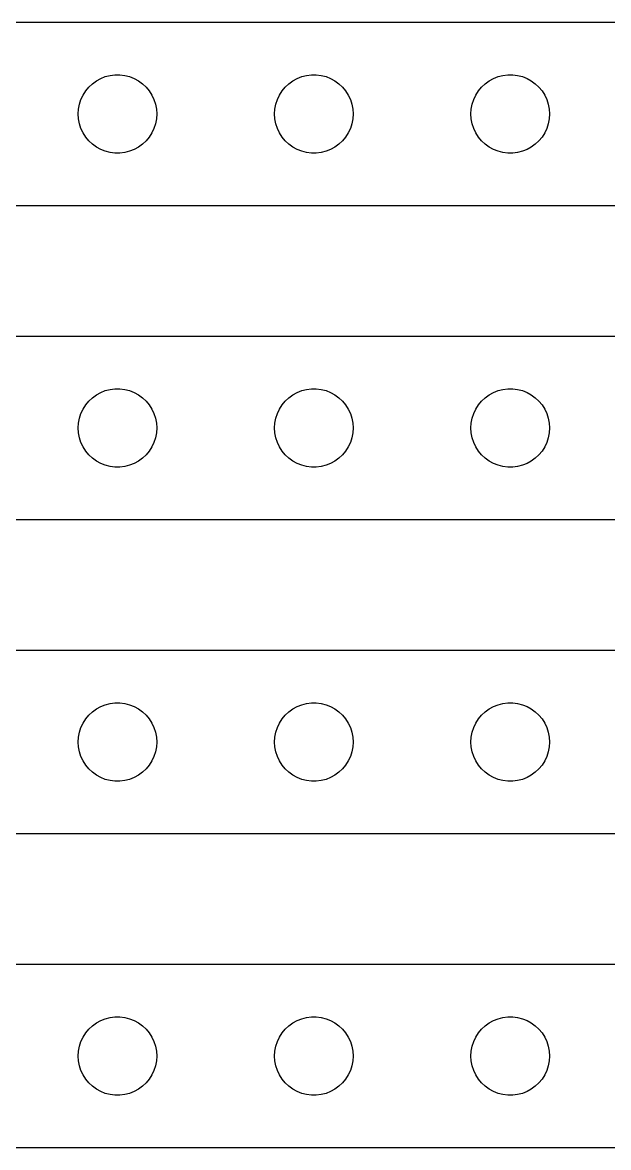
# Model space of a CAD drawing. Header units: metres. Extents: x -90 to 90, y 65 to 151.
# Drawn here: x -44.8 to 0, y 65 to 151 of the extents above; entities that cross this region are included whole.
import ezdxf

# ---------------------------------------------------------------- set-up
doc = ezdxf.new("R2010")
doc.units = ezdxf.units.M

msp = doc.modelspace()

# ---------------------------------------------------------------- linework, layer by layer
for p, q in [((84.8139, 150.99), (-84.8139, 150.99)), ((-39.6869, 146.054), (-39.4123, 146.312)), ((-39.4123, 146.312), (-39.1075, 146.533)), ((-39.1075, 146.533), (-38.7773, 146.714)), ((-38.7773, 146.714), (-38.427, 146.853)), ((-38.427, 146.853), (-38.0621, 146.947)), ((-38.0621, 146.947), (-37.6884, 146.994)), ((-37.6884, 146.994), (-37.3116, 146.994)), ((-37.3116, 146.994), (-36.9379, 146.947)), ((-36.9379, 146.947), (-36.5729, 146.853)), ((-36.5729, 146.853), (-36.2227, 146.714)), ((-36.2227, 146.714), (-35.8925, 146.533)), ((-35.8925, 146.533), (-35.5877, 146.312)), ((-35.5877, 146.312), (-35.3131, 146.054)), ((-24.6869, 146.054), (-24.4123, 146.312)), ((-24.4123, 146.312), (-24.1075, 146.533)), ((-24.1075, 146.533), (-23.7773, 146.714)), ((-23.7773, 146.714), (-23.427, 146.853)), ((-23.427, 146.853), (-23.0621, 146.947)), ((-23.0621, 146.947), (-22.6884, 146.994)), ((-22.6884, 146.994), (-22.3116, 146.994)), ((-22.3116, 146.994), (-21.9379, 146.947)), ((-21.9379, 146.947), (-21.5729, 146.853)), ((-21.5729, 146.853), (-21.2227, 146.714)), ((-21.2227, 146.714), (-20.8925, 146.533)), ((-20.8925, 146.533), (-20.5877, 146.312)), ((-20.5877, 146.312), (-20.3131, 146.054)), ((-9.6869, 146.054), (-9.41226, 146.312)), ((-9.41226, 146.312), (-9.10747, 146.533)), ((-9.10747, 146.533), (-8.77733, 146.714)), ((-8.77733, 146.714), (-8.42705, 146.853)), ((-8.42705, 146.853), (-8.06213, 146.947)), ((-8.06213, 146.947), (-7.68837, 146.994)), ((-7.68837, 146.994), (-7.31161, 146.994)), ((-7.31161, 146.994), (-6.93785, 146.947)), ((-6.93785, 146.947), (-6.57294, 146.853)), ((-6.57294, 146.853), (-6.22266, 146.714)), ((-6.22266, 146.714), (-5.89252, 146.533)), ((-5.89252, 146.533), (-5.58772, 146.312)), ((-5.58772, 146.312), (-5.31308, 146.054)), ((-40.2893, 145.104), (-40.1289, 145.445)), ((-40.1289, 145.445), (-39.927, 145.763)), ((-39.927, 145.763), (-39.6869, 146.054)), ((-35.3131, 146.054), (-35.0729, 145.763)), ((-35.0729, 145.763), (-34.8711, 145.445)), ((-34.8711, 145.445), (-34.7107, 145.104)), ((-25.2893, 145.104), (-25.1289, 145.445)), ((-25.1289, 145.445), (-24.927, 145.763)), ((-24.927, 145.763), (-24.6869, 146.054)), ((-20.3131, 146.054), (-20.0729, 145.763)), ((-20.0729, 145.763), (-19.8711, 145.445)), ((-19.8711, 145.445), (-19.7107, 145.104)), ((-10.2893, 145.104), (-10.1289, 145.445)), ((-10.1289, 145.445), (-9.92705, 145.763)), ((-9.92705, 145.763), (-9.6869, 146.054)), ((-5.31308, 146.054), (-5.07294, 145.763)), ((-5.07294, 145.763), (-4.87108, 145.445)), ((-4.87108, 145.445), (-4.71066, 145.104)), ((-40.4763, 144.376), (-40.4057, 144.746)), ((-40.4057, 144.746), (-40.2893, 145.104)), ((-34.7107, 145.104), (-34.5942, 144.746)), ((-34.5942, 144.746), (-34.5237, 144.376)), ((-25.4763, 144.376), (-25.4057, 144.746)), ((-25.4057, 144.746), (-25.2893, 145.104)), ((-19.7107, 145.104), (-19.5942, 144.746)), ((-19.5942, 144.746), (-19.5237, 144.376)), ((-10.4763, 144.376), (-10.4057, 144.746)), ((-10.4057, 144.746), (-10.2893, 145.104)), ((-4.71066, 145.104), (-4.59424, 144.746)), ((-4.59424, 144.746), (-4.52365, 144.376)), ((-40.5, 144), (-40.4763, 144.376)), ((-40.4763, 143.624), (-40.5, 144)), ((-40.4057, 143.254), (-40.4763, 143.624)), ((-34.5237, 143.624), (-34.5942, 143.254)), ((-34.5237, 144.376), (-34.5, 144)), ((-34.5, 144), (-34.5237, 143.624)), ((-25.5, 144), (-25.4763, 144.376)), ((-25.4763, 143.624), (-25.5, 144)), ((-25.4057, 143.254), (-25.4763, 143.624)), ((-19.5237, 143.624), (-19.5942, 143.254)), ((-19.5237, 144.376), (-19.5, 144)), ((-19.5, 144), (-19.5237, 143.624)), ((-10.5, 144), (-10.4763, 144.376)), ((-10.4763, 143.624), (-10.5, 144)), ((-10.4057, 143.254), (-10.4763, 143.624)), ((-4.52365, 143.624), (-4.59424, 143.254)), ((-4.52365, 144.376), (-4.5, 144)), ((-4.5, 144), (-4.52365, 143.624)), ((-40.2893, 142.896), (-40.4057, 143.254)), ((-40.1289, 142.555), (-40.2893, 142.896)), ((-34.7107, 142.896), (-34.8711, 142.555)), ((-34.5942, 143.254), (-34.7107, 142.896)), ((-25.2893, 142.896), (-25.4057, 143.254)), ((-25.1289, 142.555), (-25.2893, 142.896)), ((-19.7107, 142.896), (-19.8711, 142.555)), ((-19.5942, 143.254), (-19.7107, 142.896)), ((-10.2893, 142.896), (-10.4057, 143.254)), ((-10.1289, 142.555), (-10.2893, 142.896)), ((-4.71066, 142.896), (-4.87108, 142.555)), ((-4.59424, 143.254), (-4.71066, 142.896)), ((-39.927, 142.237), (-40.1289, 142.555)), ((-39.6869, 141.946), (-39.927, 142.237)), ((-39.4123, 141.688), (-39.6869, 141.946)), ((-35.3131, 141.946), (-35.5877, 141.688)), ((-35.0729, 142.237), (-35.3131, 141.946)), ((-34.8711, 142.555), (-35.0729, 142.237)), ((-24.927, 142.237), (-25.1289, 142.555)), ((-24.6869, 141.946), (-24.927, 142.237)), ((-24.4123, 141.688), (-24.6869, 141.946)), ((-20.3131, 141.946), (-20.5877, 141.688)), ((-20.0729, 142.237), (-20.3131, 141.946)), ((-19.8711, 142.555), (-20.0729, 142.237)), ((-9.92705, 142.237), (-10.1289, 142.555)), ((-9.6869, 141.946), (-9.92705, 142.237)), ((-9.41226, 141.688), (-9.6869, 141.946)), ((-5.31308, 141.946), (-5.58772, 141.688)), ((-5.07294, 142.237), (-5.31308, 141.946)), ((-4.87108, 142.555), (-5.07294, 142.237)), ((-39.1075, 141.467), (-39.4123, 141.688)), ((-38.7773, 141.286), (-39.1075, 141.467)), ((-38.427, 141.147), (-38.7773, 141.286)), ((-38.0621, 141.053), (-38.427, 141.147)), ((-37.6884, 141.006), (-38.0621, 141.053)), ((-36.9379, 141.053), (-37.3116, 141.006)), ((-36.5729, 141.147), (-36.9379, 141.053)), ((-36.2227, 141.286), (-36.5729, 141.147)), ((-35.8925, 141.467), (-36.2227, 141.286)), ((-35.5877, 141.688), (-35.8925, 141.467)), ((-24.1075, 141.467), (-24.4123, 141.688)), ((-23.7773, 141.286), (-24.1075, 141.467)), ((-23.427, 141.147), (-23.7773, 141.286)), ((-23.0621, 141.053), (-23.427, 141.147)), ((-22.6884, 141.006), (-23.0621, 141.053)), ((-21.9379, 141.053), (-22.3116, 141.006)), ((-21.5729, 141.147), (-21.9379, 141.053)), ((-21.2227, 141.286), (-21.5729, 141.147)), ((-20.8925, 141.467), (-21.2227, 141.286)), ((-20.5877, 141.688), (-20.8925, 141.467)), ((-9.10747, 141.467), (-9.41226, 141.688)), ((-8.77733, 141.286), (-9.10747, 141.467)), ((-8.42705, 141.147), (-8.77733, 141.286)), ((-8.06213, 141.053), (-8.42705, 141.147)), ((-7.68837, 141.006), (-8.06213, 141.053)), ((-6.93785, 141.053), (-7.31161, 141.006)), ((-6.57294, 141.147), (-6.93785, 141.053)), ((-6.22266, 141.286), (-6.57294, 141.147)), ((-5.89252, 141.467), (-6.22266, 141.286)), ((-5.58772, 141.688), (-5.89252, 141.467)), ((-37.3116, 141.006), (-37.6884, 141.006)), ((-22.3116, 141.006), (-22.6884, 141.006)), ((-7.31161, 141.006), (-7.68837, 141.006)), ((-84.8139, 137.01), (84.8139, 137.01)), ((84.8139, 126.99), (-84.8139, 126.99)), ((-38.0621, 122.947), (-37.6884, 122.994)), ((-37.6884, 122.994), (-37.3116, 122.994)), ((-37.3116, 122.994), (-36.9379, 122.947)), ((-23.0621, 122.947), (-22.6884, 122.994)), ((-22.6884, 122.994), (-22.3116, 122.994)), ((-22.3116, 122.994), (-21.9379, 122.947)), ((-8.06213, 122.947), (-7.68837, 122.994)), ((-7.68837, 122.994), (-7.31161, 122.994)), ((-7.31161, 122.994), (-6.93785, 122.947)), ((-39.6869, 122.054), (-39.4123, 122.312)), ((-39.4123, 122.312), (-39.1075, 122.533)), ((-39.1075, 122.533), (-38.7773, 122.714)), ((-38.7773, 122.714), (-38.427, 122.853)), ((-38.427, 122.853), (-38.0621, 122.947)), ((-36.9379, 122.947), (-36.5729, 122.853)), ((-36.5729, 122.853), (-36.2227, 122.714)), ((-36.2227, 122.714), (-35.8925, 122.533)), ((-35.8925, 122.533), (-35.5877, 122.312)), ((-35.5877, 122.312), (-35.3131, 122.054)), ((-24.6869, 122.054), (-24.4123, 122.312)), ((-24.4123, 122.312), (-24.1075, 122.533)), ((-24.1075, 122.533), (-23.7773, 122.714)), ((-23.7773, 122.714), (-23.427, 122.853)), ((-23.427, 122.853), (-23.0621, 122.947)), ((-21.9379, 122.947), (-21.5729, 122.853)), ((-21.5729, 122.853), (-21.2227, 122.714)), ((-21.2227, 122.714), (-20.8925, 122.533)), ((-20.8925, 122.533), (-20.5877, 122.312)), ((-20.5877, 122.312), (-20.3131, 122.054)), ((-9.6869, 122.054), (-9.41226, 122.312)), ((-9.41226, 122.312), (-9.10747, 122.533)), ((-9.10747, 122.533), (-8.77733, 122.714)), ((-8.77733, 122.714), (-8.42705, 122.853)), ((-8.42705, 122.853), (-8.06213, 122.947)), ((-6.93785, 122.947), (-6.57294, 122.853)), ((-6.57294, 122.853), (-6.22266, 122.714)), ((-6.22266, 122.714), (-5.89252, 122.533)), ((-5.89252, 122.533), (-5.58772, 122.312)), ((-5.58772, 122.312), (-5.31308, 122.054)), ((-40.2893, 121.104), (-40.1289, 121.445)), ((-40.1289, 121.445), (-39.927, 121.763)), ((-39.927, 121.763), (-39.6869, 122.054)), ((-35.3131, 122.054), (-35.0729, 121.763)), ((-35.0729, 121.763), (-34.8711, 121.445)), ((-34.8711, 121.445), (-34.7107, 121.104)), ((-25.2893, 121.104), (-25.1289, 121.445)), ((-25.1289, 121.445), (-24.927, 121.763)), ((-24.927, 121.763), (-24.6869, 122.054)), ((-20.3131, 122.054), (-20.0729, 121.763)), ((-20.0729, 121.763), (-19.8711, 121.445)), ((-19.8711, 121.445), (-19.7107, 121.104)), ((-10.2893, 121.104), (-10.1289, 121.445)), ((-10.1289, 121.445), (-9.92705, 121.763)), ((-9.92705, 121.763), (-9.6869, 122.054)), ((-5.31308, 122.054), (-5.07294, 121.763)), ((-5.07294, 121.763), (-4.87108, 121.445)), ((-4.87108, 121.445), (-4.71066, 121.104)), ((-40.5, 120), (-40.4763, 120.376)), ((-40.4763, 120.376), (-40.4057, 120.746)), ((-40.4057, 120.746), (-40.2893, 121.104)), ((-34.7107, 121.104), (-34.5942, 120.746)), ((-34.5942, 120.746), (-34.5237, 120.376)), ((-34.5237, 120.376), (-34.5, 120)), ((-25.5, 120), (-25.4763, 120.376)), ((-25.4763, 120.376), (-25.4057, 120.746)), ((-25.4057, 120.746), (-25.2893, 121.104)), ((-19.7107, 121.104), (-19.5942, 120.746)), ((-19.5942, 120.746), (-19.5237, 120.376)), ((-19.5237, 120.376), (-19.5, 120)), ((-10.5, 120), (-10.4763, 120.376)), ((-10.4763, 120.376), (-10.4057, 120.746)), ((-10.4057, 120.746), (-10.2893, 121.104)), ((-4.71066, 121.104), (-4.59424, 120.746)), ((-4.59424, 120.746), (-4.52365, 120.376)), ((-4.52365, 120.376), (-4.5, 120)), ((-40.4763, 119.624), (-40.5, 120)), ((-40.4057, 119.254), (-40.4763, 119.624)), ((-34.5237, 119.624), (-34.5942, 119.254)), ((-34.5, 120), (-34.5237, 119.624)), ((-25.4763, 119.624), (-25.5, 120)), ((-25.4057, 119.254), (-25.4763, 119.624)), ((-19.5237, 119.624), (-19.5942, 119.254)), ((-19.5, 120), (-19.5237, 119.624)), ((-10.4763, 119.624), (-10.5, 120)), ((-10.4057, 119.254), (-10.4763, 119.624)), ((-4.52365, 119.624), (-4.59424, 119.254)), ((-4.5, 120), (-4.52365, 119.624)), ((-40.2893, 118.896), (-40.4057, 119.254)), ((-40.1289, 118.555), (-40.2893, 118.896)), ((-34.7107, 118.896), (-34.8711, 118.555)), ((-34.5942, 119.254), (-34.7107, 118.896)), ((-25.2893, 118.896), (-25.4057, 119.254)), ((-25.1289, 118.555), (-25.2893, 118.896)), ((-19.7107, 118.896), (-19.8711, 118.555)), ((-19.5942, 119.254), (-19.7107, 118.896)), ((-10.2893, 118.896), (-10.4057, 119.254)), ((-10.1289, 118.555), (-10.2893, 118.896)), ((-4.71066, 118.896), (-4.87108, 118.555)), ((-4.59424, 119.254), (-4.71066, 118.896)), ((-39.927, 118.237), (-40.1289, 118.555)), ((-39.6869, 117.946), (-39.927, 118.237)), ((-39.4123, 117.688), (-39.6869, 117.946)), ((-35.3131, 117.946), (-35.5877, 117.688)), ((-35.0729, 118.237), (-35.3131, 117.946)), ((-34.8711, 118.555), (-35.0729, 118.237)), ((-24.927, 118.237), (-25.1289, 118.555)), ((-24.6869, 117.946), (-24.927, 118.237)), ((-24.4123, 117.688), (-24.6869, 117.946)), ((-20.3131, 117.946), (-20.5877, 117.688)), ((-20.0729, 118.237), (-20.3131, 117.946)), ((-19.8711, 118.555), (-20.0729, 118.237)), ((-9.92705, 118.237), (-10.1289, 118.555)), ((-9.6869, 117.946), (-9.92705, 118.237)), ((-9.41226, 117.688), (-9.6869, 117.946)), ((-5.31308, 117.946), (-5.58772, 117.688)), ((-5.07294, 118.237), (-5.31308, 117.946)), ((-4.87108, 118.555), (-5.07294, 118.237)), ((-39.1075, 117.467), (-39.4123, 117.688)), ((-38.7773, 117.286), (-39.1075, 117.467)), ((-38.427, 117.147), (-38.7773, 117.286)), ((-38.0621, 117.053), (-38.427, 117.147)), ((-37.6884, 117.006), (-38.0621, 117.053)), ((-37.3116, 117.006), (-37.6884, 117.006)), ((-36.9379, 117.053), (-37.3116, 117.006)), ((-36.5729, 117.147), (-36.9379, 117.053)), ((-36.2227, 117.286), (-36.5729, 117.147)), ((-35.8925, 117.467), (-36.2227, 117.286)), ((-35.5877, 117.688), (-35.8925, 117.467)), ((-24.1075, 117.467), (-24.4123, 117.688)), ((-23.7773, 117.286), (-24.1075, 117.467)), ((-23.427, 117.147), (-23.7773, 117.286)), ((-23.0621, 117.053), (-23.427, 117.147)), ((-22.6884, 117.006), (-23.0621, 117.053)), ((-22.3116, 117.006), (-22.6884, 117.006)), ((-21.9379, 117.053), (-22.3116, 117.006)), ((-21.5729, 117.147), (-21.9379, 117.053)), ((-21.2227, 117.286), (-21.5729, 117.147)), ((-20.8925, 117.467), (-21.2227, 117.286)), ((-20.5877, 117.688), (-20.8925, 117.467)), ((-9.10747, 117.467), (-9.41226, 117.688)), ((-8.77733, 117.286), (-9.10747, 117.467)), ((-8.42705, 117.147), (-8.77733, 117.286)), ((-8.06213, 117.053), (-8.42705, 117.147)), ((-7.68837, 117.006), (-8.06213, 117.053)), ((-7.31161, 117.006), (-7.68837, 117.006)), ((-6.93785, 117.053), (-7.31161, 117.006)), ((-6.57294, 117.147), (-6.93785, 117.053)), ((-6.22266, 117.286), (-6.57294, 117.147)), ((-5.89252, 117.467), (-6.22266, 117.286)), ((-5.58772, 117.688), (-5.89252, 117.467)), ((-84.8139, 113.01), (84.8139, 113.01)), ((84.8139, 102.99), (-84.8139, 102.99)), ((-38.427, 98.8532), (-38.0621, 98.9469)), ((-38.0621, 98.9469), (-37.6884, 98.9941)), ((-37.6884, 98.9941), (-37.3116, 98.9941)), ((-37.3116, 98.9941), (-36.9379, 98.9469)), ((-36.9379, 98.9469), (-36.5729, 98.8532)), ((-23.427, 98.8532), (-23.0621, 98.9469)), ((-23.0621, 98.9469), (-22.6884, 98.9941)), ((-22.6884, 98.9941), (-22.3116, 98.9941)), ((-22.3116, 98.9941), (-21.9379, 98.9469)), ((-21.9379, 98.9469), (-21.5729, 98.8532)), ((-8.42705, 98.8532), (-8.06213, 98.9469)), ((-8.06213, 98.9469), (-7.68837, 98.9941)), ((-7.68837, 98.9941), (-7.31161, 98.9941)), ((-7.31161, 98.9941), (-6.93785, 98.9469)), ((-6.93785, 98.9469), (-6.57294, 98.8532)), ((-39.927, 97.7634), (-39.6869, 98.0536)), ((-39.6869, 98.0536), (-39.4123, 98.3115)), ((-39.4123, 98.3115), (-39.1075, 98.533)), ((-39.1075, 98.533), (-38.7773, 98.7145)), ((-38.7773, 98.7145), (-38.427, 98.8532)), ((-36.5729, 98.8532), (-36.2227, 98.7145)), ((-36.2227, 98.7145), (-35.8925, 98.533)), ((-35.8925, 98.533), (-35.5877, 98.3115)), ((-35.5877, 98.3115), (-35.3131, 98.0536)), ((-35.3131, 98.0536), (-35.0729, 97.7634)), ((-24.927, 97.7634), (-24.6869, 98.0536)), ((-24.6869, 98.0536), (-24.4123, 98.3115)), ((-24.4123, 98.3115), (-24.1075, 98.533)), ((-24.1075, 98.533), (-23.7773, 98.7145)), ((-23.7773, 98.7145), (-23.427, 98.8532)), ((-21.5729, 98.8532), (-21.2227, 98.7145)), ((-21.2227, 98.7145), (-20.8925, 98.533)), ((-20.8925, 98.533), (-20.5877, 98.3115)), ((-20.5877, 98.3115), (-20.3131, 98.0536)), ((-20.3131, 98.0536), (-20.0729, 97.7634)), ((-9.92705, 97.7634), (-9.6869, 98.0536)), ((-9.6869, 98.0536), (-9.41226, 98.3115)), ((-9.41226, 98.3115), (-9.10747, 98.533)), ((-9.10747, 98.533), (-8.77733, 98.7145)), ((-8.77733, 98.7145), (-8.42705, 98.8532)), ((-6.57294, 98.8532), (-6.22266, 98.7145)), ((-6.22266, 98.7145), (-5.89252, 98.533)), ((-5.89252, 98.533), (-5.58772, 98.3115)), ((-5.58772, 98.3115), (-5.31308, 98.0536)), ((-5.31308, 98.0536), (-5.07294, 97.7634)), ((-40.2893, 97.1044), (-40.1289, 97.4453)), ((-40.1289, 97.4453), (-39.927, 97.7634)), ((-35.0729, 97.7634), (-34.8711, 97.4453)), ((-34.8711, 97.4453), (-34.7107, 97.1044)), ((-25.2893, 97.1044), (-25.1289, 97.4453)), ((-25.1289, 97.4453), (-24.927, 97.7634)), ((-20.0729, 97.7634), (-19.8711, 97.4453)), ((-19.8711, 97.4453), (-19.7107, 97.1044)), ((-10.2893, 97.1044), (-10.1289, 97.4453)), ((-10.1289, 97.4453), (-9.92705, 97.7634)), ((-5.07294, 97.7634), (-4.87108, 97.4453)), ((-4.87108, 97.4453), (-4.71066, 97.1044)), ((-40.5, 96), (-40.4763, 96.376)), ((-40.4763, 96.376), (-40.4057, 96.7461)), ((-40.4057, 96.7461), (-40.2893, 97.1044)), ((-34.7107, 97.1044), (-34.5942, 96.7461)), ((-34.5942, 96.7461), (-34.5237, 96.376)), ((-34.5237, 96.376), (-34.5, 96)), ((-25.5, 96), (-25.4763, 96.376)), ((-25.4763, 96.376), (-25.4057, 96.7461)), ((-25.4057, 96.7461), (-25.2893, 97.1044)), ((-19.7107, 97.1044), (-19.5942, 96.7461)), ((-19.5942, 96.7461), (-19.5237, 96.376)), ((-19.5237, 96.376), (-19.5, 96)), ((-10.5, 96), (-10.4763, 96.376)), ((-10.4763, 96.376), (-10.4057, 96.7461)), ((-10.4057, 96.7461), (-10.2893, 97.1044)), ((-4.71066, 97.1044), (-4.59424, 96.7461)), ((-4.59424, 96.7461), (-4.52365, 96.376)), ((-4.52365, 96.376), (-4.5, 96)), ((-40.4763, 95.624), (-40.5, 96)), ((-40.4057, 95.2539), (-40.4763, 95.624)), ((-34.5237, 95.624), (-34.5942, 95.2539)), ((-34.5, 96), (-34.5237, 95.624)), ((-25.4763, 95.624), (-25.5, 96)), ((-25.4057, 95.2539), (-25.4763, 95.624)), ((-19.5237, 95.624), (-19.5942, 95.2539)), ((-19.5, 96), (-19.5237, 95.624)), ((-10.4763, 95.624), (-10.5, 96)), ((-10.4057, 95.2539), (-10.4763, 95.624)), ((-4.52365, 95.624), (-4.59424, 95.2539)), ((-4.5, 96), (-4.52365, 95.624)), ((-40.2893, 94.8956), (-40.4057, 95.2539)), ((-40.1289, 94.5547), (-40.2893, 94.8956)), ((-34.7107, 94.8956), (-34.8711, 94.5547)), ((-34.5942, 95.2539), (-34.7107, 94.8956)), ((-25.2893, 94.8956), (-25.4057, 95.2539)), ((-25.1289, 94.5547), (-25.2893, 94.8956)), ((-19.7107, 94.8956), (-19.8711, 94.5547)), ((-19.5942, 95.2539), (-19.7107, 94.8956)), ((-10.2893, 94.8956), (-10.4057, 95.2539)), ((-10.1289, 94.5547), (-10.2893, 94.8956)), ((-4.71066, 94.8956), (-4.87108, 94.5547)), ((-4.59424, 95.2539), (-4.71066, 94.8956)), ((-39.927, 94.2366), (-40.1289, 94.5547)), ((-39.6869, 93.9464), (-39.927, 94.2366)), ((-39.4123, 93.6885), (-39.6869, 93.9464)), ((-35.3131, 93.9464), (-35.5877, 93.6885)), ((-35.0729, 94.2366), (-35.3131, 93.9464)), ((-34.8711, 94.5547), (-35.0729, 94.2366)), ((-24.927, 94.2366), (-25.1289, 94.5547)), ((-24.6869, 93.9464), (-24.927, 94.2366)), ((-24.4123, 93.6885), (-24.6869, 93.9464)), ((-20.3131, 93.9464), (-20.5877, 93.6885)), ((-20.0729, 94.2366), (-20.3131, 93.9464)), ((-19.8711, 94.5547), (-20.0729, 94.2366)), ((-9.92705, 94.2366), (-10.1289, 94.5547)), ((-9.6869, 93.9464), (-9.92705, 94.2366)), ((-9.41226, 93.6885), (-9.6869, 93.9464)), ((-5.31308, 93.9464), (-5.58772, 93.6885)), ((-5.07294, 94.2366), (-5.31308, 93.9464)), ((-4.87108, 94.5547), (-5.07294, 94.2366)), ((-39.1075, 93.467), (-39.4123, 93.6885)), ((-38.7773, 93.2855), (-39.1075, 93.467)), ((-38.427, 93.1468), (-38.7773, 93.2855)), ((-38.0621, 93.0531), (-38.427, 93.1468)), ((-37.6884, 93.0059), (-38.0621, 93.0531)), ((-37.3116, 93.0059), (-37.6884, 93.0059)), ((-36.9379, 93.0531), (-37.3116, 93.0059)), ((-36.5729, 93.1468), (-36.9379, 93.0531)), ((-36.2227, 93.2855), (-36.5729, 93.1468)), ((-35.8925, 93.467), (-36.2227, 93.2855)), ((-35.5877, 93.6885), (-35.8925, 93.467)), ((-24.1075, 93.467), (-24.4123, 93.6885)), ((-23.7773, 93.2855), (-24.1075, 93.467)), ((-23.427, 93.1468), (-23.7773, 93.2855)), ((-23.0621, 93.0531), (-23.427, 93.1468)), ((-22.6884, 93.0059), (-23.0621, 93.0531)), ((-22.3116, 93.0059), (-22.6884, 93.0059)), ((-21.9379, 93.0531), (-22.3116, 93.0059)), ((-21.5729, 93.1468), (-21.9379, 93.0531)), ((-21.2227, 93.2855), (-21.5729, 93.1468)), ((-20.8925, 93.467), (-21.2227, 93.2855)), ((-20.5877, 93.6885), (-20.8925, 93.467)), ((-9.10747, 93.467), (-9.41226, 93.6885)), ((-8.77733, 93.2855), (-9.10747, 93.467)), ((-8.42705, 93.1468), (-8.77733, 93.2855)), ((-8.06213, 93.0531), (-8.42705, 93.1468)), ((-7.68837, 93.0059), (-8.06213, 93.0531)), ((-7.31161, 93.0059), (-7.68837, 93.0059)), ((-6.93785, 93.0531), (-7.31161, 93.0059)), ((-6.57294, 93.1468), (-6.93785, 93.0531)), ((-6.22266, 93.2855), (-6.57294, 93.1468)), ((-5.89252, 93.467), (-6.22266, 93.2855)), ((-5.58772, 93.6885), (-5.89252, 93.467)), ((-84.8139, 89.0099), (84.8139, 89.0099)), ((84.8139, 78.9901), (-84.8139, 78.9901)), ((-38.7773, 74.7145), (-38.427, 74.8532)), ((-38.427, 74.8532), (-38.0621, 74.9469)), ((-38.0621, 74.9469), (-37.6884, 74.9941)), ((-37.6884, 74.9941), (-37.3116, 74.9941)), ((-37.3116, 74.9941), (-36.9379, 74.9469)), ((-36.9379, 74.9469), (-36.5729, 74.8532)), ((-36.5729, 74.8532), (-36.2227, 74.7145)), ((-23.7773, 74.7145), (-23.427, 74.8532)), ((-23.427, 74.8532), (-23.0621, 74.9469)), ((-23.0621, 74.9469), (-22.6884, 74.9941)), ((-22.6884, 74.9941), (-22.3116, 74.9941)), ((-22.3116, 74.9941), (-21.9379, 74.9469)), ((-21.9379, 74.9469), (-21.5729, 74.8532)), ((-21.5729, 74.8532), (-21.2227, 74.7145)), ((-8.77733, 74.7145), (-8.42705, 74.8532)), ((-8.42705, 74.8532), (-8.06213, 74.9469)), ((-8.06213, 74.9469), (-7.68837, 74.9941)), ((-7.68837, 74.9941), (-7.31161, 74.9941)), ((-7.31161, 74.9941), (-6.93785, 74.9469)), ((-6.93785, 74.9469), (-6.57294, 74.8532)), ((-6.57294, 74.8532), (-6.22266, 74.7145)), ((-39.927, 73.7634), (-39.6869, 74.0536)), ((-39.6869, 74.0536), (-39.4123, 74.3115)), ((-39.4123, 74.3115), (-39.1075, 74.533)), ((-39.1075, 74.533), (-38.7773, 74.7145)), ((-36.2227, 74.7145), (-35.8925, 74.533)), ((-35.8925, 74.533), (-35.5877, 74.3115)), ((-35.5877, 74.3115), (-35.3131, 74.0536)), ((-35.3131, 74.0536), (-35.0729, 73.7634)), ((-24.927, 73.7634), (-24.6869, 74.0536)), ((-24.6869, 74.0536), (-24.4123, 74.3115)), ((-24.4123, 74.3115), (-24.1075, 74.533)), ((-24.1075, 74.533), (-23.7773, 74.7145)), ((-21.2227, 74.7145), (-20.8925, 74.533)), ((-20.8925, 74.533), (-20.5877, 74.3115)), ((-20.5877, 74.3115), (-20.3131, 74.0536)), ((-20.3131, 74.0536), (-20.0729, 73.7634)), ((-9.92705, 73.7634), (-9.6869, 74.0536)), ((-9.6869, 74.0536), (-9.41226, 74.3115)), ((-9.41226, 74.3115), (-9.10747, 74.533)), ((-9.10747, 74.533), (-8.77733, 74.7145)), ((-6.22266, 74.7145), (-5.89252, 74.533)), ((-5.89252, 74.533), (-5.58772, 74.3115)), ((-5.58772, 74.3115), (-5.31308, 74.0536)), ((-5.31308, 74.0536), (-5.07294, 73.7634)), ((-40.4057, 72.7461), (-40.2893, 73.1044)), ((-40.2893, 73.1044), (-40.1289, 73.4453)), ((-40.1289, 73.4453), (-39.927, 73.7634)), ((-35.0729, 73.7634), (-34.8711, 73.4453)), ((-34.8711, 73.4453), (-34.7107, 73.1044)), ((-34.7107, 73.1044), (-34.5942, 72.7461)), ((-25.4057, 72.7461), (-25.2893, 73.1044)), ((-25.2893, 73.1044), (-25.1289, 73.4453)), ((-25.1289, 73.4453), (-24.927, 73.7634)), ((-20.0729, 73.7634), (-19.8711, 73.4453)), ((-19.8711, 73.4453), (-19.7107, 73.1044)), ((-19.7107, 73.1044), (-19.5942, 72.7461)), ((-10.4057, 72.7461), (-10.2893, 73.1044)), ((-10.2893, 73.1044), (-10.1289, 73.4453)), ((-10.1289, 73.4453), (-9.92705, 73.7634)), ((-5.07294, 73.7634), (-4.87108, 73.4453)), ((-4.87108, 73.4453), (-4.71066, 73.1044)), ((-4.71066, 73.1044), (-4.59424, 72.7461)), ((-40.5, 72), (-40.4763, 72.376)), ((-40.4763, 72.376), (-40.4057, 72.7461)), ((-34.5942, 72.7461), (-34.5237, 72.376)), ((-34.5237, 72.376), (-34.5, 72)), ((-25.5, 72), (-25.4763, 72.376)), ((-25.4763, 72.376), (-25.4057, 72.7461)), ((-19.5942, 72.7461), (-19.5237, 72.376)), ((-19.5237, 72.376), (-19.5, 72)), ((-10.5, 72), (-10.4763, 72.376)), ((-10.4763, 72.376), (-10.4057, 72.7461)), ((-4.59424, 72.7461), (-4.52365, 72.376)), ((-4.52365, 72.376), (-4.5, 72)), ((-40.4763, 71.624), (-40.5, 72)), ((-40.4057, 71.2539), (-40.4763, 71.624)), ((-34.5237, 71.624), (-34.5942, 71.2539)), ((-34.5, 72), (-34.5237, 71.624)), ((-25.4763, 71.624), (-25.5, 72)), ((-25.4057, 71.2539), (-25.4763, 71.624)), ((-19.5237, 71.624), (-19.5942, 71.2539)), ((-19.5, 72), (-19.5237, 71.624)), ((-10.4763, 71.624), (-10.5, 72)), ((-10.4057, 71.2539), (-10.4763, 71.624)), ((-4.52365, 71.624), (-4.59424, 71.2539)), ((-4.5, 72), (-4.52365, 71.624)), ((-40.2893, 70.8956), (-40.4057, 71.2539)), ((-40.1289, 70.5547), (-40.2893, 70.8956)), ((-39.927, 70.2366), (-40.1289, 70.5547)), ((-34.8711, 70.5547), (-35.0729, 70.2366)), ((-34.7107, 70.8956), (-34.8711, 70.5547)), ((-34.5942, 71.2539), (-34.7107, 70.8956)), ((-25.2893, 70.8956), (-25.4057, 71.2539)), ((-25.1289, 70.5547), (-25.2893, 70.8956)), ((-24.927, 70.2366), (-25.1289, 70.5547)), ((-19.8711, 70.5547), (-20.0729, 70.2366)), ((-19.7107, 70.8956), (-19.8711, 70.5547)), ((-19.5942, 71.2539), (-19.7107, 70.8956)), ((-10.2893, 70.8956), (-10.4057, 71.2539)), ((-10.1289, 70.5547), (-10.2893, 70.8956)), ((-9.92705, 70.2366), (-10.1289, 70.5547)), ((-4.87108, 70.5547), (-5.07294, 70.2366)), ((-4.71066, 70.8956), (-4.87108, 70.5547)), ((-4.59424, 71.2539), (-4.71066, 70.8956)), ((-39.6869, 69.9464), (-39.927, 70.2366)), ((-39.4123, 69.6885), (-39.6869, 69.9464)), ((-39.1075, 69.467), (-39.4123, 69.6885)), ((-35.5877, 69.6885), (-35.8925, 69.467)), ((-35.3131, 69.9464), (-35.5877, 69.6885)), ((-35.0729, 70.2366), (-35.3131, 69.9464)), ((-24.6869, 69.9464), (-24.927, 70.2366)), ((-24.4123, 69.6885), (-24.6869, 69.9464)), ((-24.1075, 69.467), (-24.4123, 69.6885)), ((-20.5877, 69.6885), (-20.8925, 69.467)), ((-20.3131, 69.9464), (-20.5877, 69.6885)), ((-20.0729, 70.2366), (-20.3131, 69.9464)), ((-9.6869, 69.9464), (-9.92705, 70.2366)), ((-9.41226, 69.6885), (-9.6869, 69.9464)), ((-9.10747, 69.467), (-9.41226, 69.6885)), ((-5.58772, 69.6885), (-5.89252, 69.467)), ((-5.31308, 69.9464), (-5.58772, 69.6885)), ((-5.07294, 70.2366), (-5.31308, 69.9464)), ((-38.7773, 69.2855), (-39.1075, 69.467)), ((-38.427, 69.1468), (-38.7773, 69.2855)), ((-38.0621, 69.0531), (-38.427, 69.1468)), ((-37.6884, 69.0059), (-38.0621, 69.0531)), ((-37.3116, 69.0059), (-37.6884, 69.0059)), ((-36.9379, 69.0531), (-37.3116, 69.0059)), ((-36.5729, 69.1468), (-36.9379, 69.0531)), ((-36.2227, 69.2855), (-36.5729, 69.1468)), ((-35.8925, 69.467), (-36.2227, 69.2855)), ((-23.7773, 69.2855), (-24.1075, 69.467)), ((-23.427, 69.1468), (-23.7773, 69.2855)), ((-23.0621, 69.0531), (-23.427, 69.1468)), ((-22.6884, 69.0059), (-23.0621, 69.0531)), ((-22.3116, 69.0059), (-22.6884, 69.0059)), ((-21.9379, 69.0531), (-22.3116, 69.0059)), ((-21.5729, 69.1468), (-21.9379, 69.0531)), ((-21.2227, 69.2855), (-21.5729, 69.1468)), ((-20.8925, 69.467), (-21.2227, 69.2855)), ((-8.77733, 69.2855), (-9.10747, 69.467)), ((-8.42705, 69.1468), (-8.77733, 69.2855)), ((-8.06213, 69.0531), (-8.42705, 69.1468)), ((-7.68837, 69.0059), (-8.06213, 69.0531)), ((-7.31161, 69.0059), (-7.68837, 69.0059)), ((-6.93785, 69.0531), (-7.31161, 69.0059)), ((-6.57294, 69.1468), (-6.93785, 69.0531)), ((-6.22266, 69.2855), (-6.57294, 69.1468)), ((-5.89252, 69.467), (-6.22266, 69.2855)), ((-84.8139, 65.0099), (84.8139, 65.0099))]:
    msp.add_line(p, q)

doc.saveas('drawing.dxf')
